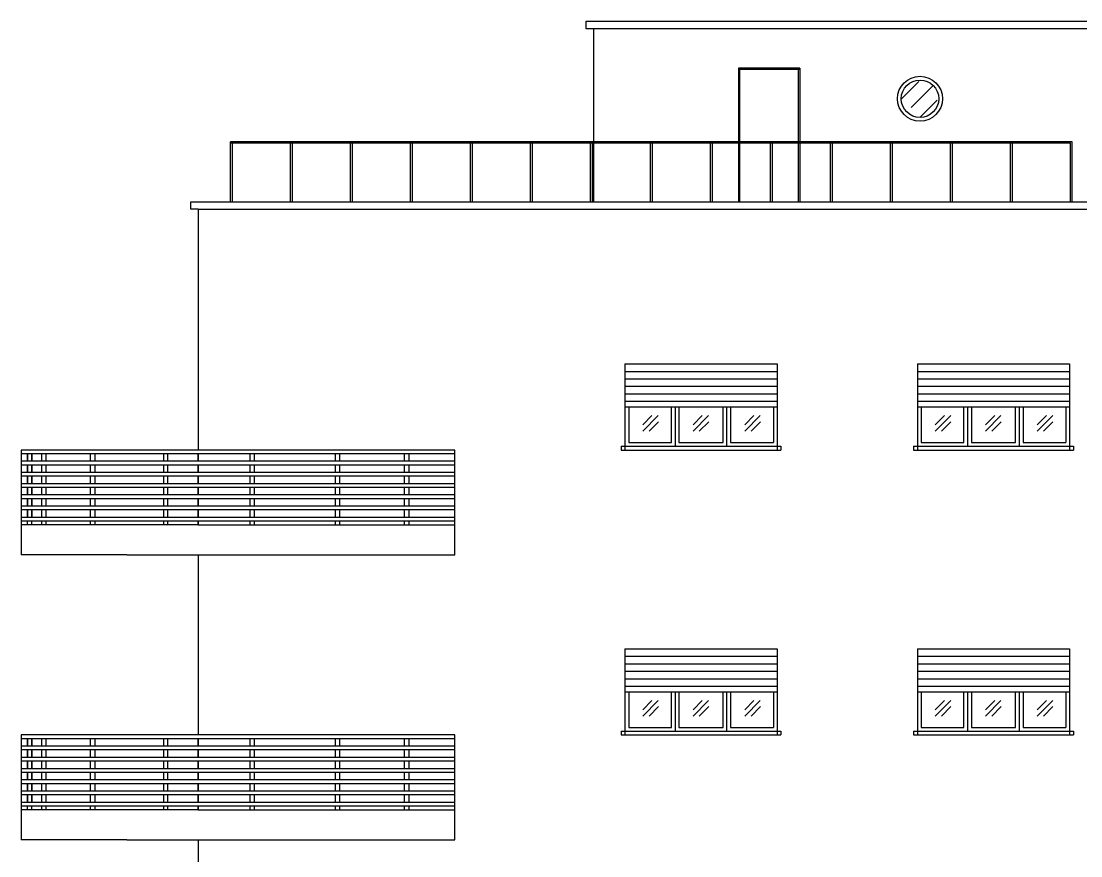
# Model space of a CAD drawing. Header units: millimetres. Extents: x 2459 to 3981, y 1231 to 4850.
# Drawn here: x 3689.82 to 3703.95, y 1247.4 to 1258.54 of the extents above; entities that cross this region are included whole.
import ezdxf

# ---------------------------------------------------------------- set-up
doc = ezdxf.new("R2010")
doc.units = ezdxf.units.MM

msp = doc.modelspace()

# ---------------------------------------------------------------- linework, layer by layer
at = {"ltscale": 0.01}
for p, q in [((3697.353824, 1258.537715), (3697.975604, 1258.537715)), ((3697.353824, 1258.437715), (3697.353824, 1258.537715)), ((3697.975604, 1258.537715), (3707.213072, 1258.536808)), ((3692.080078, 1256.02824), (3692.080078, 1256.12824)), ((3692.080078, 1256.12824), (3692.680078, 1256.12824)), ((3692.680078, 1256.12824), (3697.453824, 1256.12824)), ((3692.180078, 1256.02824), (3692.180078, 1252.815233)), ((3689.820078, 1252.815233, 1.597458), (3689.820078, 1251.415233, 1.597458)), ((3692.180078, 1252.765233), (3692.180078, 1252.665233)), ((3692.180078, 1252.665233, 0.597458), (3692.180078, 1252.765233, 0.597458)), ((3692.180078, 1252.615233), (3692.180078, 1252.515233)), ((3692.180078, 1252.515233, 0.597458), (3692.180078, 1252.615233, 0.597458)), ((3692.180078, 1252.465233), (3692.180078, 1252.365233)), ((3692.180078, 1252.365233, 0.597458), (3692.180078, 1252.465233, 0.597458)), ((3692.180078, 1252.315233), (3692.180078, 1252.215233)), ((3692.180078, 1252.215233, 0.597458), (3692.180078, 1252.315233, 0.597458)), ((3692.180078, 1252.165233), (3692.180078, 1252.065233)), ((3692.180078, 1252.065233, 0.597458), (3692.180078, 1252.165233, 0.597458)), ((3692.180078, 1252.015233), (3692.180078, 1251.915233)), ((3692.180078, 1251.915233, 0.597458), (3692.180078, 1252.015233, 0.597458)), ((3691.230078, 1251.814923, 1), (3689.820078, 1251.814923, 1.597458)), ((3691.280078, 1251.814923, 0.978814), (3691.230078, 1251.814923, 1)), ((3692.180078, 1251.814923, 0.597458), (3691.280078, 1251.814923, 0.978814)), ((3692.180078, 1251.865233), (3692.180078, 1251.814923)), ((3692.180078, 1251.814923, 0.597458), (3692.180078, 1251.865233, 0.597458)), ((3691.230078, 1251.415233, 1), (3689.820078, 1251.415233, 1.597458)), ((3692.180078, 1251.415233), (3692.180078, 1249.013062)), ((3689.820078, 1249.013062, 0.597458), (3689.820078, 1247.613062, 0.597458)), ((3692.180078, 1248.963062), (3692.180078, 1248.863062)), ((3692.180078, 1248.963062, -1), (3692.180078, 1248.863062, -1)), ((3692.180078, 1248.863062, -0.402542), (3692.180078, 1248.963062, -0.402542)), ((3692.180078, 1248.813062), (3692.180078, 1248.713062)), ((3692.180078, 1248.813062, -1), (3692.180078, 1248.713062, -1)), ((3692.180078, 1248.713062, -0.402542), (3692.180078, 1248.813062, -0.402542)), ((3692.180078, 1248.663062), (3692.180078, 1248.563062)), ((3692.180078, 1248.663062, -1), (3692.180078, 1248.563062, -1)), ((3692.180078, 1248.563062, -0.402542), (3692.180078, 1248.663062, -0.402542)), ((3692.180078, 1248.513062), (3692.180078, 1248.413062)), ((3692.180078, 1248.513062, -1), (3692.180078, 1248.413062, -1)), ((3692.180078, 1248.413062, -0.402542), (3692.180078, 1248.513062, -0.402542)), ((3692.180078, 1248.363062), (3692.180078, 1248.263062)), ((3692.180078, 1248.363062, -1), (3692.180078, 1248.263062, -1)), ((3692.180078, 1248.263062, -0.402542), (3692.180078, 1248.363062, -0.402542)), ((3692.180078, 1248.213062), (3692.180078, 1248.113062)), ((3692.180078, 1248.213062, -1), (3692.180078, 1248.113062, -1)), ((3692.180078, 1248.113062, -0.402542), (3692.180078, 1248.213062, -0.402542)), ((3691.230078, 1248.012751), (3689.820078, 1248.012751, 0.597458)), ((3691.280078, 1248.012751, -0.021186), (3691.230078, 1248.012751)), ((3692.180078, 1248.012751, -0.402542), (3691.280078, 1248.012751, -0.021186)), ((3692.180078, 1248.063062), (3692.180078, 1248.012751)), ((3692.180078, 1248.012751, -0.402542), (3692.180078, 1248.063062, -0.402542)), ((3691.230078, 1247.613062), (3689.820078, 1247.613062, 0.597458)), ((3692.180078, 1247.613062), (3692.180078, 1245.315233))]:
    msp.add_line(p, q, dxfattribs=at)
at = {"linetype": 'Continuous', "ltscale": 0.01}
for p, q in [((3707.213072, 1258.437715), (3697.353824, 1258.437715)), ((3697.453824, 1256.12824), (3697.453824, 1258.437715)), ((3699.383066, 1257.912135), (3699.383066, 1256.12824)), ((3700.203073, 1257.912135), (3699.383066, 1257.912135)), ((3700.203073, 1257.892135), (3699.383066, 1257.892135)), ((3699.403066, 1256.12824), (3699.403066, 1257.912135)), ((3700.183073, 1256.12824), (3700.183073, 1257.912135)), ((3700.203073, 1257.912135), (3700.203073, 1256.12824)), ((3700.203073, 1257.912135), (3700.203073, 1257.892135)), ((3701.787227, 1257.730978, 0.000521), (3701.55475, 1257.498502, 0.000521)), ((3701.688478, 1257.386364, 0.000521), (3701.981493, 1257.679379, 0.000521)), ((3702.033093, 1257.485112, 0.000521), (3701.800616, 1257.252636, 0.000521)), ((3703.833072, 1256.92824), (3692.613072, 1256.92824)), ((3692.613072, 1256.90824), (3692.613072, 1256.92824)), ((3703.813072, 1256.90824), (3692.613072, 1256.90824)), ((3692.613072, 1256.12824), (3692.613072, 1256.90824)), ((3692.633072, 1256.90824), (3692.633072, 1256.12824)), ((3693.413072, 1256.12824), (3693.413072, 1256.90824)), ((3693.433072, 1256.90824), (3693.433072, 1256.12824)), ((3694.213072, 1256.12824), (3694.213072, 1256.90824)), ((3694.233072, 1256.90824), (3694.233072, 1256.12824)), ((3695.013072, 1256.12824), (3695.013072, 1256.90824)), ((3695.033072, 1256.90824), (3695.033072, 1256.12824)), ((3695.813072, 1256.12824), (3695.813072, 1256.90824)), ((3695.833072, 1256.90824), (3695.833072, 1256.12824)), ((3696.613072, 1256.12824), (3696.613072, 1256.90824)), ((3696.633072, 1256.90824), (3696.633072, 1256.12824)), ((3697.413072, 1256.12824), (3697.413072, 1256.90824)), ((3697.433072, 1256.90824), (3697.433072, 1256.12824)), ((3698.213072, 1256.12824), (3698.213072, 1256.90824)), ((3698.233072, 1256.90824), (3698.233072, 1256.12824)), ((3699.013072, 1256.12824), (3699.013072, 1256.90824)), ((3699.033072, 1256.90824), (3699.033072, 1256.12824)), ((3699.813072, 1256.12824), (3699.813072, 1256.90824)), ((3699.833072, 1256.90824), (3699.833072, 1256.12824)), ((3700.613072, 1256.12824), (3700.613072, 1256.90824)), ((3700.633072, 1256.90824), (3700.633072, 1256.12824)), ((3701.413072, 1256.12824), (3701.413072, 1256.90824)), ((3701.433072, 1256.90824), (3701.433072, 1256.12824)), ((3702.213072, 1256.12824), (3702.213072, 1256.90824)), ((3702.233072, 1256.90824), (3702.233072, 1256.12824)), ((3703.013072, 1256.12824), (3703.013072, 1256.90824)), ((3703.033072, 1256.90824), (3703.033072, 1256.12824)), ((3703.813072, 1256.12824), (3703.813072, 1256.90824)), ((3703.833072, 1256.12824), (3703.833072, 1256.92824)), ((3692.080078, 1256.12824), (3704.500078, 1256.12824)), ((3692.180078, 1256.02824), (3692.080078, 1256.02824)), ((3692.180078, 1256.02824), (3704.400078, 1256.02824)), ((3697.870078, 1253.965233), (3697.870078, 1252.815233)), ((3697.870078, 1253.965233, 0.597458), (3699.900078, 1253.965233, 0.597458)), ((3697.870078, 1253.965233), (3697.870078, 1252.865233)), ((3697.870078, 1253.965233, 0.597458), (3699.900078, 1253.965233, 0.597458)), ((3697.870078, 1253.965233), (3697.870078, 1253.865233)), ((3699.900078, 1253.965233), (3699.900078, 1252.815233)), ((3699.900078, 1253.965233), (3699.900078, 1252.865233)), ((3701.770078, 1253.965233), (3701.770078, 1252.815233)), ((3701.770078, 1253.965233, 0.597458), (3703.800078, 1253.965233, 0.597458)), ((3701.770078, 1253.965233, 0.597458), (3701.770078, 1252.865233, 0.597458)), ((3701.770078, 1253.965233, 1.194915), (3703.800078, 1253.965233, 1.194915)), ((3701.770078, 1253.965233, 0.597458), (3701.770078, 1253.865233, 0.597458)), ((3703.800078, 1253.965233), (3703.800078, 1252.815233)), ((3703.800078, 1253.965233, 0.597458), (3703.800078, 1252.865233, 0.597458)), ((3697.870078, 1253.865233), (3699.900078, 1253.865233)), ((3701.770078, 1253.865233, 0.597458), (3703.800078, 1253.865233, 0.597458)), ((3697.870078, 1253.765233), (3699.900078, 1253.765233)), ((3697.870078, 1253.665233), (3699.900078, 1253.665233)), ((3701.770078, 1253.765233, 0.597458), (3703.800078, 1253.765233, 0.597458)), ((3701.770078, 1253.665233, 0.597458), (3703.800078, 1253.665233, 0.597458)), ((3697.870078, 1253.565233), (3699.900078, 1253.565233)), ((3701.770078, 1253.565233, 0.597458), (3703.800078, 1253.565233, 0.597458)), ((3697.870078, 1253.465233), (3699.900078, 1253.465233)), ((3697.870078, 1253.390233), (3699.900078, 1253.390233)), ((3697.920078, 1253.390233), (3697.920078, 1252.915233, 0.540557)), ((3698.490078, 1252.915233, 0.540557), (3698.490078, 1253.390233)), ((3698.540078, 1253.390233), (3698.540078, 1252.865233, 0.597458)), ((3698.590078, 1253.390233), (3698.590078, 1252.915233, 0.540557)), ((3699.180078, 1252.915233, 0.540557), (3699.180078, 1253.390233)), ((3699.230078, 1252.865233, 0.597458), (3699.230078, 1253.390233)), ((3699.280078, 1253.390233), (3699.280078, 1252.915233, 0.540557)), ((3699.850078, 1253.390233), (3699.850078, 1252.915233)), ((3701.770078, 1253.465233, 0.597458), (3703.800078, 1253.465233, 0.597458)), ((3701.770078, 1253.390233, 0.597458), (3703.800078, 1253.390233, 0.597458)), ((3701.820078, 1253.390233, 0.597458), (3701.820078, 1252.915233, 1.138015)), ((3702.390078, 1252.915233, 1.138015), (3702.390078, 1253.390233, 0.597458)), ((3702.440078, 1253.390233, 0.597458), (3702.440078, 1252.865233, 1.194915)), ((3702.490078, 1253.390233, 0.597458), (3702.490078, 1252.915233, 1.138015)), ((3703.080078, 1252.915233, 1.138015), (3703.080078, 1253.390233, 0.597458)), ((3703.130078, 1252.865233, 1.194915), (3703.130078, 1253.390233, 0.597458)), ((3703.180078, 1253.390233, 0.597458), (3703.180078, 1252.915233, 1.138015)), ((3703.750078, 1253.390233, 0.597458), (3703.750078, 1252.915233, 0.597458)), ((3698.10854, 1253.068117), (3698.314246, 1253.273823)), ((3698.23079, 1253.273823), (3698.10854, 1253.151573)), ((3698.77854, 1253.068117, 0.654358), (3698.984246, 1253.273823, 0.654358)), ((3698.90079, 1253.273823, 0.654358), (3698.77854, 1253.151573, 0.654358)), ((3699.46854, 1253.068117), (3699.674246, 1253.273823)), ((3699.59079, 1253.273823), (3699.46854, 1253.151573)), ((3702.00854, 1253.068117, 0.597458), (3702.214246, 1253.273823, 0.597458)), ((3702.13079, 1253.273823, 0.597458), (3702.00854, 1253.151573, 0.597458)), ((3702.67854, 1253.068117, 1.251816), (3702.884246, 1253.273823, 1.251816)), ((3702.80079, 1253.273823, 1.251816), (3702.67854, 1253.151573, 1.251816)), ((3703.36854, 1253.068117, 0.597458), (3703.574246, 1253.273823, 0.597458)), ((3703.49079, 1253.273823, 0.597458), (3703.36854, 1253.151573, 0.597458)), ((3698.317429, 1253.193551), (3698.191995, 1253.068117)), ((3698.987429, 1253.193551, 0.654358), (3698.861995, 1253.068117, 0.654358)), ((3699.677429, 1253.193551), (3699.551995, 1253.068117)), ((3702.217429, 1253.193551, 0.597458), (3702.091995, 1253.068117, 0.597458)), ((3702.887429, 1253.193551, 1.251816), (3702.761995, 1253.068117, 1.251816)), ((3703.577429, 1253.193551, 0.597458), (3703.451995, 1253.068117, 0.597458)), ((3695.601804, 1251.415233, 1), (3695.601804, 1252.815233, 0.597458)), ((3697.820078, 1252.865233, 0.597458), (3699.900078, 1252.865233, 0.597458)), ((3697.820078, 1252.865233, 0.597458), (3697.820078, 1252.815233, 0.597458)), ((3697.820078, 1252.815233, 0.597458), (3699.950078, 1252.815233, 0.5)), ((3697.870078, 1252.815233, 0.597458), (3699.900078, 1252.815233, 0.597458)), ((3697.920078, 1252.915233, 1.194915), (3698.490078, 1252.915233, 1.194915)), ((3698.590078, 1252.915233, 1.194915), (3699.180078, 1252.915233, 1.194915)), ((3699.280078, 1252.915233, 1.194915), (3699.850078, 1252.915233, 1.194915)), ((3699.900078, 1252.865233), (3699.950078, 1252.865233)), ((3699.950078, 1252.865233), (3699.950078, 1252.815233)), ((3701.720078, 1252.865233, 1.194915), (3703.800078, 1252.865233, 1.194915)), ((3701.720078, 1252.865233, 1.194915), (3701.720078, 1252.815233, 1.194915)), ((3701.720078, 1252.815233, 1.194915), (3703.850078, 1252.815233, 1.097458)), ((3701.770078, 1252.815233, 0.597458), (3703.800078, 1252.815233, 0.597458)), ((3701.820078, 1252.915233, 1.792373), (3702.390078, 1252.915233, 1.792373)), ((3702.490078, 1252.915233, 1.792373), (3703.080078, 1252.915233, 1.792373)), ((3703.180078, 1252.915233, 1.792373), (3703.750078, 1252.915233, 1.792373)), ((3703.800078, 1252.865233, 0.597458), (3703.850078, 1252.865233, 0.597458)), ((3703.850078, 1252.865233, 0.597458), (3703.850078, 1252.815233, 0.597458)), ((3689.902746, 1252.765233), (3689.902746, 1252.665233)), ((3689.903482, 1252.665233, 0.597458), (3689.903482, 1252.765233, 0.597458)), ((3689.962186, 1252.665233, 0.597458), (3689.962186, 1252.765233, 0.597458)), ((3689.962746, 1252.765233), (3689.962746, 1252.665233)), ((3690.09478, 1252.665233, 0.597458), (3690.09478, 1252.765233, 0.597458)), ((3690.153484, 1252.665233, 0.597458), (3690.153484, 1252.765233, 0.597458)), ((3690.74612, 1252.665233), (3690.74612, 1252.765233)), ((3690.804824, 1252.665233), (3690.804824, 1252.765233)), ((3691.717383, 1252.765233, 0.597458), (3691.717383, 1252.665233, 0.597458)), ((3691.776087, 1252.665233, 0.597458), (3691.776087, 1252.765233, 0.597458)), ((3692.874095, 1252.665233, 0.597458), (3692.874095, 1252.765233, 0.597458)), ((3692.932798, 1252.665233, 0.597458), (3692.932798, 1252.765233, 0.597458)), ((3694.009943, 1252.665233, 0.597458), (3694.009943, 1252.765233, 0.597458)), ((3694.068647, 1252.665233, 0.597458), (3694.068647, 1252.765233, 0.597458)), ((3694.932708, 1252.665233, 0.597458), (3694.932708, 1252.765233, 0.597458)), ((3694.991412, 1252.665233, 0.597458), (3694.991412, 1252.765233, 0.597458)), ((3689.902746, 1252.615233), (3689.902746, 1252.515233)), ((3689.903482, 1252.515233, 0.597458), (3689.903482, 1252.615233, 0.597458)), ((3689.962186, 1252.515233, 0.597458), (3689.962186, 1252.615233, 0.597458)), ((3689.962746, 1252.615233), (3689.962746, 1252.515233)), ((3690.09478, 1252.515233, 0.597458), (3690.09478, 1252.615233, 0.597458)), ((3690.153484, 1252.515233, 0.597458), (3690.153484, 1252.615233, 0.597458)), ((3690.74612, 1252.515233), (3690.74612, 1252.615233)), ((3690.804824, 1252.515233), (3690.804824, 1252.615233)), ((3691.717383, 1252.615233, 0.597458), (3691.717383, 1252.515233, 0.597458)), ((3691.776087, 1252.515233, 0.597458), (3691.776087, 1252.615233, 0.597458)), ((3692.874095, 1252.515233, 0.597458), (3692.874095, 1252.615233, 0.597458)), ((3692.932798, 1252.515233, 0.597458), (3692.932798, 1252.615233, 0.597458)), ((3694.009943, 1252.515233, 0.597458), (3694.009943, 1252.615233, 0.597458)), ((3694.068647, 1252.515233, 0.597458), (3694.068647, 1252.615233, 0.597458)), ((3694.932708, 1252.515233, 0.597458), (3694.932708, 1252.615233, 0.597458)), ((3694.991412, 1252.515233, 0.597458), (3694.991412, 1252.615233, 0.597458)), ((3689.902746, 1252.465233), (3689.902746, 1252.365233)), ((3689.903482, 1252.365233, 0.597458), (3689.903482, 1252.465233, 0.597458)), ((3689.962186, 1252.365233, 0.597458), (3689.962186, 1252.465233, 0.597458)), ((3689.962746, 1252.465233), (3689.962746, 1252.365233)), ((3690.09478, 1252.365233, 0.597458), (3690.09478, 1252.465233, 0.597458)), ((3690.153484, 1252.365233, 0.597458), (3690.153484, 1252.465233, 0.597458)), ((3690.74612, 1252.365233), (3690.74612, 1252.465233)), ((3690.804824, 1252.365233), (3690.804824, 1252.465233)), ((3691.717383, 1252.465233, 0.597458), (3691.717383, 1252.365233, 0.597458)), ((3691.776087, 1252.365233, 0.597458), (3691.776087, 1252.465233, 0.597458)), ((3692.874095, 1252.365233, 0.597458), (3692.874095, 1252.465233, 0.597458)), ((3692.932798, 1252.365233, 0.597458), (3692.932798, 1252.465233, 0.597458)), ((3694.009943, 1252.365233, 0.597458), (3694.009943, 1252.465233, 0.597458)), ((3694.068647, 1252.365233, 0.597458), (3694.068647, 1252.465233, 0.597458)), ((3694.932708, 1252.365233, 0.597458), (3694.932708, 1252.465233, 0.597458)), ((3694.991412, 1252.365233, 0.597458), (3694.991412, 1252.465233, 0.597458)), ((3689.902746, 1252.315233), (3689.902746, 1252.215233)), ((3689.903482, 1252.215233, 0.597458), (3689.903482, 1252.315233, 0.597458)), ((3689.962186, 1252.215233, 0.597458), (3689.962186, 1252.315233, 0.597458)), ((3689.962746, 1252.315233), (3689.962746, 1252.215233)), ((3690.09478, 1252.215233, 0.597458), (3690.09478, 1252.315233, 0.597458)), ((3690.153484, 1252.215233, 0.597458), (3690.153484, 1252.315233, 0.597458)), ((3690.74612, 1252.215233), (3690.74612, 1252.315233)), ((3690.804824, 1252.215233), (3690.804824, 1252.315233)), ((3691.717383, 1252.315233, 0.597458), (3691.717383, 1252.215233, 0.597458)), ((3691.776087, 1252.215233, 0.597458), (3691.776087, 1252.315233, 0.597458)), ((3692.874095, 1252.215233, 0.597458), (3692.874095, 1252.315233, 0.597458)), ((3692.932798, 1252.215233, 0.597458), (3692.932798, 1252.315233, 0.597458)), ((3694.009943, 1252.215233, 0.597458), (3694.009943, 1252.315233, 0.597458)), ((3694.068647, 1252.215233, 0.597458), (3694.068647, 1252.315233, 0.597458)), ((3694.932708, 1252.215233, 0.597458), (3694.932708, 1252.315233, 0.597458)), ((3694.991412, 1252.215233, 0.597458), (3694.991412, 1252.315233, 0.597458)), ((3689.902746, 1252.165233), (3689.902746, 1252.065233)), ((3689.903482, 1252.065233, 0.597458), (3689.903482, 1252.165233, 0.597458)), ((3689.962186, 1252.065233, 0.597458), (3689.962186, 1252.165233, 0.597458)), ((3689.962746, 1252.165233), (3689.962746, 1252.065233)), ((3690.09478, 1252.065233, 0.597458), (3690.09478, 1252.165233, 0.597458)), ((3690.153484, 1252.065233, 0.597458), (3690.153484, 1252.165233, 0.597458)), ((3690.74612, 1252.065233), (3690.74612, 1252.165233)), ((3690.804824, 1252.065233), (3690.804824, 1252.165233)), ((3691.717383, 1252.165233, 0.597458), (3691.717383, 1252.065233, 0.597458)), ((3691.776087, 1252.065233, 0.597458), (3691.776087, 1252.165233, 0.597458)), ((3692.874095, 1252.065233, 0.597458), (3692.874095, 1252.165233, 0.597458)), ((3692.932798, 1252.065233, 0.597458), (3692.932798, 1252.165233, 0.597458)), ((3694.009943, 1252.065233, 0.597458), (3694.009943, 1252.165233, 0.597458)), ((3694.068647, 1252.065233, 0.597458), (3694.068647, 1252.165233, 0.597458)), ((3694.932708, 1252.065233, 0.597458), (3694.932708, 1252.165233, 0.597458)), ((3694.991412, 1252.065233, 0.597458), (3694.991412, 1252.165233, 0.597458)), ((3689.902746, 1252.015233), (3689.902746, 1251.915233)), ((3689.903482, 1251.915233, 0.597458), (3689.903482, 1252.015233, 0.597458)), ((3689.962186, 1251.915233, 0.597458), (3689.962186, 1252.015233, 0.597458)), ((3689.962746, 1252.015233), (3689.962746, 1251.915233)), ((3690.09478, 1251.915233, 0.597458), (3690.09478, 1252.015233, 0.597458)), ((3690.153484, 1251.915233, 0.597458), (3690.153484, 1252.015233, 0.597458)), ((3690.74612, 1251.915233), (3690.74612, 1252.015233)), ((3690.804824, 1251.915233), (3690.804824, 1252.015233)), ((3691.717383, 1252.015233, 0.597458), (3691.717383, 1251.915233, 0.597458)), ((3691.776087, 1251.915233, 0.597458), (3691.776087, 1252.015233, 0.597458)), ((3692.874095, 1251.915233, 0.597458), (3692.874095, 1252.015233, 0.597458)), ((3692.932798, 1251.915233, 0.597458), (3692.932798, 1252.015233, 0.597458)), ((3694.009943, 1251.915233, 0.597458), (3694.009943, 1252.015233, 0.597458)), ((3694.068647, 1251.915233, 0.597458), (3694.068647, 1252.015233, 0.597458)), ((3694.932708, 1251.915233, 0.597458), (3694.932708, 1252.015233, 0.597458)), ((3694.991412, 1251.915233, 0.597458), (3694.991412, 1252.015233, 0.597458)), ((3689.903482, 1251.814923, 0.597458), (3689.903482, 1251.865233, 0.597458)), ((3689.962186, 1251.814923, 0.597458), (3689.962186, 1251.865233, 0.597458)), ((3690.09478, 1251.814923, 0.597458), (3690.09478, 1251.865233, 0.597458)), ((3690.153484, 1251.814923, 0.597458), (3690.153484, 1251.865233, 0.597458)), ((3690.74612, 1251.814923), (3690.74612, 1251.865233)), ((3690.804824, 1251.814923), (3690.804824, 1251.865233)), ((3691.717383, 1251.865233, 0.597458), (3691.717383, 1251.815233, 0.597458)), ((3691.776087, 1251.814923, 0.597458), (3691.776087, 1251.865233, 0.597458)), ((3692.180078, 1251.814923, 0.597458), (3695.601804, 1251.814923, 0.597458)), ((3692.874095, 1251.814923, 0.597458), (3692.874095, 1251.865233, 0.597458)), ((3692.932798, 1251.814923, 0.597458), (3692.932798, 1251.865233, 0.597458)), ((3694.009943, 1251.814923, 0.597458), (3694.009943, 1251.865233, 0.597458)), ((3694.068647, 1251.814923, 0.597458), (3694.068647, 1251.865233, 0.597458)), ((3694.932708, 1251.814923, 0.597458), (3694.932708, 1251.865233, 0.597458)), ((3694.991412, 1251.814923, 0.597458), (3694.991412, 1251.865233, 0.597458)), ((3697.870078, 1250.163062, -0.5), (3697.870078, 1249.013062, -0.5)), ((3697.870078, 1250.163062, 0.097458), (3699.900078, 1250.163062, 0.097458)), ((3697.870078, 1250.163062), (3697.870078, 1249.063062)), ((3697.870078, 1250.163062, 0.597458), (3699.900078, 1250.163062, 0.597458)), ((3697.870078, 1250.163062), (3697.870078, 1250.063062)), ((3699.900078, 1250.163062, -0.5), (3699.900078, 1249.013062, -0.5)), ((3699.900078, 1250.163062), (3699.900078, 1249.063062)), ((3701.770078, 1250.163062, -0.5), (3701.770078, 1249.013062, -0.5)), ((3701.770078, 1250.163062, 0.097458), (3703.800078, 1250.163062, 0.097458)), ((3701.770078, 1250.163062, 0.097458), (3701.770078, 1249.063062, 0.097458)), ((3701.770078, 1250.163062, 0.694915), (3703.800078, 1250.163062, 0.694915)), ((3701.770078, 1250.163062, 0.097458), (3701.770078, 1250.063062, 0.097458)), ((3703.800078, 1250.163062, -0.5), (3703.800078, 1249.013062, -0.5)), ((3703.800078, 1250.163062, 0.097458), (3703.800078, 1249.063062, 0.097458)), ((3697.870078, 1250.063062), (3699.900078, 1250.063062)), ((3701.770078, 1250.063062, 0.097458), (3703.800078, 1250.063062, 0.097458)), ((3697.870078, 1249.963062), (3699.900078, 1249.963062)), ((3697.870078, 1249.863062), (3699.900078, 1249.863062)), ((3701.770078, 1249.963062, 0.097458), (3703.800078, 1249.963062, 0.097458)), ((3701.770078, 1249.863062, 0.097458), (3703.800078, 1249.863062, 0.097458)), ((3697.870078, 1249.763062), (3699.900078, 1249.763062)), ((3701.770078, 1249.763062, 0.097458), (3703.800078, 1249.763062, 0.097458)), ((3697.870078, 1249.663062), (3699.900078, 1249.663062)), ((3697.870078, 1249.588062), (3699.900078, 1249.588062)), ((3697.920078, 1249.588062), (3697.920078, 1249.113062, 0.540557)), ((3698.490078, 1249.113062, 0.540557), (3698.490078, 1249.588062)), ((3698.540078, 1249.588062), (3698.540078, 1249.063062, 0.597458)), ((3698.590078, 1249.588062), (3698.590078, 1249.113062, 0.540557)), ((3699.180078, 1249.113062, 0.540557), (3699.180078, 1249.588062)), ((3699.230078, 1249.063062, 0.597458), (3699.230078, 1249.588062)), ((3699.280078, 1249.588062), (3699.280078, 1249.113062, 0.540557)), ((3699.850078, 1249.588062), (3699.850078, 1249.113062)), ((3701.770078, 1249.663062, 0.097458), (3703.800078, 1249.663062, 0.097458)), ((3701.770078, 1249.588062, 0.097458), (3703.800078, 1249.588062, 0.097458)), ((3701.820078, 1249.588062, 0.097458), (3701.820078, 1249.113062, 0.638015)), ((3702.390078, 1249.113062, 0.638015), (3702.390078, 1249.588062, 0.097458)), ((3702.440078, 1249.588062, 0.097458), (3702.440078, 1249.063062, 0.694915)), ((3702.490078, 1249.588062, 0.097458), (3702.490078, 1249.113062, 0.638015)), ((3703.080078, 1249.113062, 0.638015), (3703.080078, 1249.588062, 0.097458)), ((3703.130078, 1249.063062, 0.694915), (3703.130078, 1249.588062, 0.097458)), ((3703.180078, 1249.588062, 0.097458), (3703.180078, 1249.113062, 0.638015)), ((3703.750078, 1249.588062, 0.097458), (3703.750078, 1249.113062, 0.097458)), ((3698.10854, 1249.265946), (3698.314246, 1249.471652)), ((3698.23079, 1249.471652), (3698.10854, 1249.349401)), ((3698.77854, 1249.265946, 0.654358), (3698.984246, 1249.471652, 0.654358)), ((3698.90079, 1249.471652, 0.654358), (3698.77854, 1249.349401, 0.654358)), ((3699.46854, 1249.265946), (3699.674246, 1249.471652)), ((3699.59079, 1249.471652), (3699.46854, 1249.349401)), ((3702.00854, 1249.265946, 0.097458), (3702.214246, 1249.471652, 0.097458)), ((3702.13079, 1249.471652, 0.097458), (3702.00854, 1249.349401, 0.097458)), ((3702.67854, 1249.265946, 0.751816), (3702.884246, 1249.471652, 0.751816)), ((3702.80079, 1249.471652, 0.751816), (3702.67854, 1249.349401, 0.751816)), ((3703.36854, 1249.265946, 0.097458), (3703.574246, 1249.471652, 0.097458)), ((3703.49079, 1249.471652, 0.097458), (3703.36854, 1249.349401, 0.097458)), ((3698.317429, 1249.39138), (3698.191995, 1249.265946)), ((3698.987429, 1249.39138, 0.654358), (3698.861995, 1249.265946, 0.654358)), ((3699.677429, 1249.39138), (3699.551995, 1249.265946)), ((3702.217429, 1249.39138, 0.097458), (3702.091995, 1249.265946, 0.097458)), ((3702.887429, 1249.39138, 0.751816), (3702.761995, 1249.265946, 0.751816)), ((3703.577429, 1249.39138, 0.097458), (3703.451995, 1249.265946, 0.097458)), ((3695.601804, 1247.613062), (3695.601804, 1249.013062, -0.402542)), ((3697.820078, 1249.063062, 0.597458), (3699.900078, 1249.063062, 0.597458)), ((3697.820078, 1249.063062, 0.597458), (3697.820078, 1249.013062, 0.597458)), ((3697.820078, 1249.013062, 0.597458), (3699.950078, 1249.013062, 0.5)), ((3697.870078, 1249.013062, 0.097458), (3699.900078, 1249.013062, 0.097458)), ((3697.920078, 1249.113062, 1.194915), (3698.490078, 1249.113062, 1.194915)), ((3698.590078, 1249.113062, 1.194915), (3699.180078, 1249.113062, 1.194915)), ((3699.280078, 1249.113062, 1.194915), (3699.850078, 1249.113062, 1.194915)), ((3699.900078, 1249.063062), (3699.950078, 1249.063062)), ((3699.950078, 1249.063062), (3699.950078, 1249.013062)), ((3701.720078, 1249.063062, 0.694915), (3703.800078, 1249.063062, 0.694915)), ((3701.720078, 1249.063062, 0.694915), (3701.720078, 1249.013062, 0.694915)), ((3701.720078, 1249.013062, 0.694915), (3703.850078, 1249.013062, 0.597458)), ((3701.770078, 1249.013062, 0.097458), (3703.800078, 1249.013062, 0.097458)), ((3701.820078, 1249.113062, 1.292373), (3702.390078, 1249.113062, 1.292373)), ((3702.490078, 1249.113062, 1.292373), (3703.080078, 1249.113062, 1.292373)), ((3703.180078, 1249.113062, 1.292373), (3703.750078, 1249.113062, 1.292373)), ((3703.800078, 1249.063062, 0.097458), (3703.850078, 1249.063062, 0.097458)), ((3703.850078, 1249.063062, 0.097458), (3703.850078, 1249.013062, 0.097458)), ((3689.902746, 1248.963062, -1), (3689.902746, 1248.863062, -1)), ((3689.903482, 1248.863062, -0.402542), (3689.903482, 1248.963062, -0.402542)), ((3689.962186, 1248.863062, -0.402542), (3689.962186, 1248.963062, -0.402542)), ((3689.962746, 1248.963062, -1), (3689.962746, 1248.863062, -1)), ((3690.09478, 1248.863062, -0.402542), (3690.09478, 1248.963062, -0.402542)), ((3690.153484, 1248.863062, -0.402542), (3690.153484, 1248.963062, -0.402542)), ((3690.74612, 1248.863062, -1), (3690.74612, 1248.963062, -1)), ((3690.804824, 1248.863062, -1), (3690.804824, 1248.963062, -1)), ((3691.717383, 1248.963062, -0.402542), (3691.717383, 1248.863062, -0.402542)), ((3691.776087, 1248.863062, -0.402542), (3691.776087, 1248.963062, -0.402542)), ((3692.874095, 1248.863062, -0.402542), (3692.874095, 1248.963062, -0.402542)), ((3692.932798, 1248.863062, -0.402542), (3692.932798, 1248.963062, -0.402542)), ((3694.009943, 1248.863062, -0.402542), (3694.009943, 1248.963062, -0.402542)), ((3694.068647, 1248.863062, -0.402542), (3694.068647, 1248.963062, -0.402542)), ((3694.932708, 1248.863062, -0.402542), (3694.932708, 1248.963062, -0.402542)), ((3694.991412, 1248.863062, -0.402542), (3694.991412, 1248.963062, -0.402542)), ((3689.902746, 1248.813062, -1), (3689.902746, 1248.713062, -1)), ((3689.903482, 1248.713062, -0.402542), (3689.903482, 1248.813062, -0.402542)), ((3689.962186, 1248.713062, -0.402542), (3689.962186, 1248.813062, -0.402542)), ((3689.962746, 1248.813062, -1), (3689.962746, 1248.713062, -1)), ((3690.09478, 1248.713062, -0.402542), (3690.09478, 1248.813062, -0.402542)), ((3690.153484, 1248.713062, -0.402542), (3690.153484, 1248.813062, -0.402542)), ((3690.74612, 1248.713062, -1), (3690.74612, 1248.813062, -1)), ((3690.804824, 1248.713062, -1), (3690.804824, 1248.813062, -1)), ((3691.717383, 1248.813062, -0.402542), (3691.717383, 1248.713062, -0.402542)), ((3691.776087, 1248.713062, -0.402542), (3691.776087, 1248.813062, -0.402542)), ((3692.874095, 1248.713062, -0.402542), (3692.874095, 1248.813062, -0.402542)), ((3692.932798, 1248.713062, -0.402542), (3692.932798, 1248.813062, -0.402542)), ((3694.009943, 1248.713062, -0.402542), (3694.009943, 1248.813062, -0.402542)), ((3694.068647, 1248.713062, -0.402542), (3694.068647, 1248.813062, -0.402542)), ((3694.932708, 1248.713062, -0.402542), (3694.932708, 1248.813062, -0.402542)), ((3694.991412, 1248.713062, -0.402542), (3694.991412, 1248.813062, -0.402542)), ((3689.902746, 1248.663062, -1), (3689.902746, 1248.563062, -1)), ((3689.903482, 1248.563062, -0.402542), (3689.903482, 1248.663062, -0.402542)), ((3689.962186, 1248.563062, -0.402542), (3689.962186, 1248.663062, -0.402542)), ((3689.962746, 1248.663062, -1), (3689.962746, 1248.563062, -1)), ((3690.09478, 1248.563062, -0.402542), (3690.09478, 1248.663062, -0.402542)), ((3690.153484, 1248.563062, -0.402542), (3690.153484, 1248.663062, -0.402542)), ((3690.74612, 1248.563062, -1), (3690.74612, 1248.663062, -1)), ((3690.804824, 1248.563062, -1), (3690.804824, 1248.663062, -1)), ((3691.717383, 1248.663062, -0.402542), (3691.717383, 1248.563062, -0.402542)), ((3691.776087, 1248.563062, -0.402542), (3691.776087, 1248.663062, -0.402542)), ((3692.874095, 1248.563062, -0.402542), (3692.874095, 1248.663062, -0.402542)), ((3692.932798, 1248.563062, -0.402542), (3692.932798, 1248.663062, -0.402542)), ((3694.009943, 1248.563062, -0.402542), (3694.009943, 1248.663062, -0.402542)), ((3694.068647, 1248.563062, -0.402542), (3694.068647, 1248.663062, -0.402542)), ((3694.932708, 1248.563062, -0.402542), (3694.932708, 1248.663062, -0.402542)), ((3694.991412, 1248.563062, -0.402542), (3694.991412, 1248.663062, -0.402542)), ((3689.902746, 1248.513062, -1), (3689.902746, 1248.413062, -1)), ((3689.903482, 1248.413062, -0.402542), (3689.903482, 1248.513062, -0.402542)), ((3689.962186, 1248.413062, -0.402542), (3689.962186, 1248.513062, -0.402542)), ((3689.962746, 1248.513062, -1), (3689.962746, 1248.413062, -1)), ((3690.09478, 1248.413062, -0.402542), (3690.09478, 1248.513062, -0.402542)), ((3690.153484, 1248.413062, -0.402542), (3690.153484, 1248.513062, -0.402542)), ((3690.74612, 1248.413062, -1), (3690.74612, 1248.513062, -1)), ((3690.804824, 1248.413062, -1), (3690.804824, 1248.513062, -1)), ((3691.717383, 1248.513062, -0.402542), (3691.717383, 1248.413062, -0.402542)), ((3691.776087, 1248.413062, -0.402542), (3691.776087, 1248.513062, -0.402542)), ((3692.874095, 1248.413062, -0.402542), (3692.874095, 1248.513062, -0.402542)), ((3692.932798, 1248.413062, -0.402542), (3692.932798, 1248.513062, -0.402542)), ((3694.009943, 1248.413062, -0.402542), (3694.009943, 1248.513062, -0.402542)), ((3694.068647, 1248.413062, -0.402542), (3694.068647, 1248.513062, -0.402542)), ((3694.932708, 1248.413062, -0.402542), (3694.932708, 1248.513062, -0.402542)), ((3694.991412, 1248.413062, -0.402542), (3694.991412, 1248.513062, -0.402542)), ((3689.902746, 1248.363062, -1), (3689.902746, 1248.263062, -1)), ((3689.903482, 1248.263062, -0.402542), (3689.903482, 1248.363062, -0.402542)), ((3689.962186, 1248.263062, -0.402542), (3689.962186, 1248.363062, -0.402542)), ((3689.962746, 1248.363062, -1), (3689.962746, 1248.263062, -1)), ((3690.09478, 1248.263062, -0.402542), (3690.09478, 1248.363062, -0.402542)), ((3690.153484, 1248.263062, -0.402542), (3690.153484, 1248.363062, -0.402542)), ((3690.74612, 1248.263062, -1), (3690.74612, 1248.363062, -1)), ((3690.804824, 1248.263062, -1), (3690.804824, 1248.363062, -1)), ((3691.717383, 1248.363062, -0.402542), (3691.717383, 1248.263062, -0.402542)), ((3691.776087, 1248.263062, -0.402542), (3691.776087, 1248.363062, -0.402542)), ((3692.874095, 1248.263062, -0.402542), (3692.874095, 1248.363062, -0.402542)), ((3692.932798, 1248.263062, -0.402542), (3692.932798, 1248.363062, -0.402542)), ((3694.009943, 1248.263062, -0.402542), (3694.009943, 1248.363062, -0.402542)), ((3694.068647, 1248.263062, -0.402542), (3694.068647, 1248.363062, -0.402542)), ((3694.932708, 1248.263062, -0.402542), (3694.932708, 1248.363062, -0.402542)), ((3694.991412, 1248.263062, -0.402542), (3694.991412, 1248.363062, -0.402542)), ((3689.902746, 1248.213062, -1), (3689.902746, 1248.113062, -1)), ((3689.903482, 1248.113062, -0.402542), (3689.903482, 1248.213062, -0.402542)), ((3689.962186, 1248.113062, -0.402542), (3689.962186, 1248.213062, -0.402542)), ((3689.962746, 1248.213062, -1), (3689.962746, 1248.113062, -1)), ((3690.09478, 1248.113062, -0.402542), (3690.09478, 1248.213062, -0.402542)), ((3690.153484, 1248.113062, -0.402542), (3690.153484, 1248.213062, -0.402542)), ((3690.74612, 1248.113062, -1), (3690.74612, 1248.213062, -1)), ((3690.804824, 1248.113062, -1), (3690.804824, 1248.213062, -1)), ((3691.717383, 1248.213062, -0.402542), (3691.717383, 1248.113062, -0.402542)), ((3691.776087, 1248.113062, -0.402542), (3691.776087, 1248.213062, -0.402542)), ((3692.874095, 1248.113062, -0.402542), (3692.874095, 1248.213062, -0.402542)), ((3692.932798, 1248.113062, -0.402542), (3692.932798, 1248.213062, -0.402542)), ((3694.009943, 1248.113062, -0.402542), (3694.009943, 1248.213062, -0.402542)), ((3694.068647, 1248.113062, -0.402542), (3694.068647, 1248.213062, -0.402542)), ((3694.932708, 1248.113062, -0.402542), (3694.932708, 1248.213062, -0.402542)), ((3694.991412, 1248.113062, -0.402542), (3694.991412, 1248.213062, -0.402542)), ((3689.903482, 1248.012751, -0.402542), (3689.903482, 1248.063062, -0.402542)), ((3689.962186, 1248.012751, -0.402542), (3689.962186, 1248.063062, -0.402542)), ((3690.09478, 1248.012751, -0.402542), (3690.09478, 1248.063062, -0.402542)), ((3690.153484, 1248.012751, -0.402542), (3690.153484, 1248.063062, -0.402542)), ((3690.74612, 1248.012751, -1), (3690.74612, 1248.063062, -1)), ((3690.804824, 1248.012751, -1), (3690.804824, 1248.063062, -1)), ((3691.717383, 1248.063062, -0.402542), (3691.717383, 1248.013062, -0.402542)), ((3691.776087, 1248.012751, -0.402542), (3691.776087, 1248.063062, -0.402542)), ((3692.180078, 1248.012751, -0.402542), (3695.601804, 1248.012751, -0.402542)), ((3692.874095, 1248.012751, -0.402542), (3692.874095, 1248.063062, -0.402542)), ((3692.932798, 1248.012751, -0.402542), (3692.932798, 1248.063062, -0.402542)), ((3694.009943, 1248.012751, -0.402542), (3694.009943, 1248.063062, -0.402542)), ((3694.068647, 1248.012751, -0.402542), (3694.068647, 1248.063062, -0.402542)), ((3694.932708, 1248.012751, -0.402542), (3694.932708, 1248.063062, -0.402542)), ((3694.991412, 1248.012751, -0.402542), (3694.991412, 1248.063062, -0.402542))]:
    msp.add_line(p, q, dxfattribs=at)
for p, q in [((3692.180078, 1251.415233, 0.597458), (3692.180078, 1251.414923, 0.597458)), ((3692.180078, 1247.613062, -0.402542), (3692.180078, 1247.612751, -0.402542))]:
    msp.add_line(p, q)
at = {"linetype": 'Continuous', "ltscale": 0.01, "elevation": 1}
msp.add_lwpolyline([(3691.230078, 1251.415233), (3692.180078, 1251.415233), (3695.601804, 1251.415233)], dxfattribs=at)
at = {"linetype": 'Continuous', "ltscale": 0.01}
msp.add_lwpolyline([(3691.230078, 1247.613062), (3692.180078, 1247.613062), (3695.601804, 1247.613062)], dxfattribs=at)
at = {"ltscale": 0.01}
for points in [[(3695.601804, 1252.815233, 0.597458), (3692.180078, 1252.815233, 0.597458), (3689.820078, 1252.815233, 1.597458)], [(3695.601804, 1252.765233, -0.318076), (3692.180078, 1252.765233, 0.597458), (3689.820078, 1252.765233, 1.597458)], [(3695.601804, 1252.665233, 0.597458), (3692.180078, 1252.665233, 0.597458), (3689.820078, 1252.665233, 1.597458)], [(3695.601804, 1252.615233, -0.318076), (3692.180078, 1252.615233, 0.597458), (3689.820078, 1252.615233, 1.597458)], [(3695.601804, 1252.515233, 0.597458), (3692.180078, 1252.515233, 0.597458), (3689.820078, 1252.515233, 1.597458)], [(3695.601804, 1252.465233, -0.318076), (3692.180078, 1252.465233, 0.597458), (3689.820078, 1252.465233, 1.597458)], [(3695.601804, 1252.365233, 0.597458), (3692.180078, 1252.365233, 0.597458), (3689.820078, 1252.365233, 1.597458)], [(3695.601804, 1252.315233, -0.318076), (3692.180078, 1252.315233, 0.597458), (3689.820078, 1252.315233, 1.597458)], [(3695.601804, 1252.215233, 0.597458), (3692.180078, 1252.215233, 0.597458), (3689.820078, 1252.215233, 1.597458)], [(3695.601804, 1252.165233, -0.318076), (3692.180078, 1252.165233, 0.597458), (3689.820078, 1252.165233, 1.597458)], [(3695.601804, 1252.065233, 0.597458), (3692.180078, 1252.065233, 0.597458), (3689.820078, 1252.065233, 1.597458)], [(3695.601804, 1252.015233, -0.318076), (3692.180078, 1252.015233, 0.597458), (3689.820078, 1252.015233, 1.597458)], [(3695.601804, 1251.915233, 0.597458), (3692.180078, 1251.915233, 0.597458), (3689.820078, 1251.915233, 1.597458)], [(3695.601804, 1251.865233, -0.318076), (3692.180078, 1251.865233, 0.597458), (3689.820078, 1251.865233, 1.597458)], [(3695.601804, 1249.013062, -0.402542), (3692.180078, 1249.013062, -0.402542), (3689.820078, 1249.013062, 0.597458)], [(3695.601804, 1248.963062, -1.318076), (3692.180078, 1248.963062, -0.402542), (3689.820078, 1248.963062, 0.597458)], [(3695.601804, 1248.863062, -0.402542), (3692.180078, 1248.863062, -0.402542), (3689.820078, 1248.863062, 0.597458)], [(3695.601804, 1248.813062, -1.318076), (3692.180078, 1248.813062, -0.402542), (3689.820078, 1248.813062, 0.597458)], [(3695.601804, 1248.713062, -0.402542), (3692.180078, 1248.713062, -0.402542), (3689.820078, 1248.713062, 0.597458)], [(3695.601804, 1248.663062, -1.318076), (3692.180078, 1248.663062, -0.402542), (3689.820078, 1248.663062, 0.597458)], [(3695.601804, 1248.563062, -0.402542), (3692.180078, 1248.563062, -0.402542), (3689.820078, 1248.563062, 0.597458)], [(3695.601804, 1248.513062, -1.318076), (3692.180078, 1248.513062, -0.402542), (3689.820078, 1248.513062, 0.597458)], [(3695.601804, 1248.413062, -0.402542), (3692.180078, 1248.413062, -0.402542), (3689.820078, 1248.413062, 0.597458)], [(3695.601804, 1248.363062, -1.318076), (3692.180078, 1248.363062, -0.402542), (3689.820078, 1248.363062, 0.597458)], [(3695.601804, 1248.263062, -0.402542), (3692.180078, 1248.263062, -0.402542), (3689.820078, 1248.263062, 0.597458)], [(3695.601804, 1248.213062, -1.318076), (3692.180078, 1248.213062, -0.402542), (3689.820078, 1248.213062, 0.597458)], [(3695.601804, 1248.113062, -0.402542), (3692.180078, 1248.113062, -0.402542), (3689.820078, 1248.113062, 0.597458)], [(3695.601804, 1248.063062, -1.318076), (3692.180078, 1248.063062, -0.402542), (3689.820078, 1248.063062, 0.597458)]]:
    msp.add_polyline3d(points, dxfattribs=at)
for radius in [0.3, 0.25]:
    msp.add_circle((3701.804717, 1257.502602, 0.000521), radius, dxfattribs=at)

doc.saveas('drawing.dxf')
